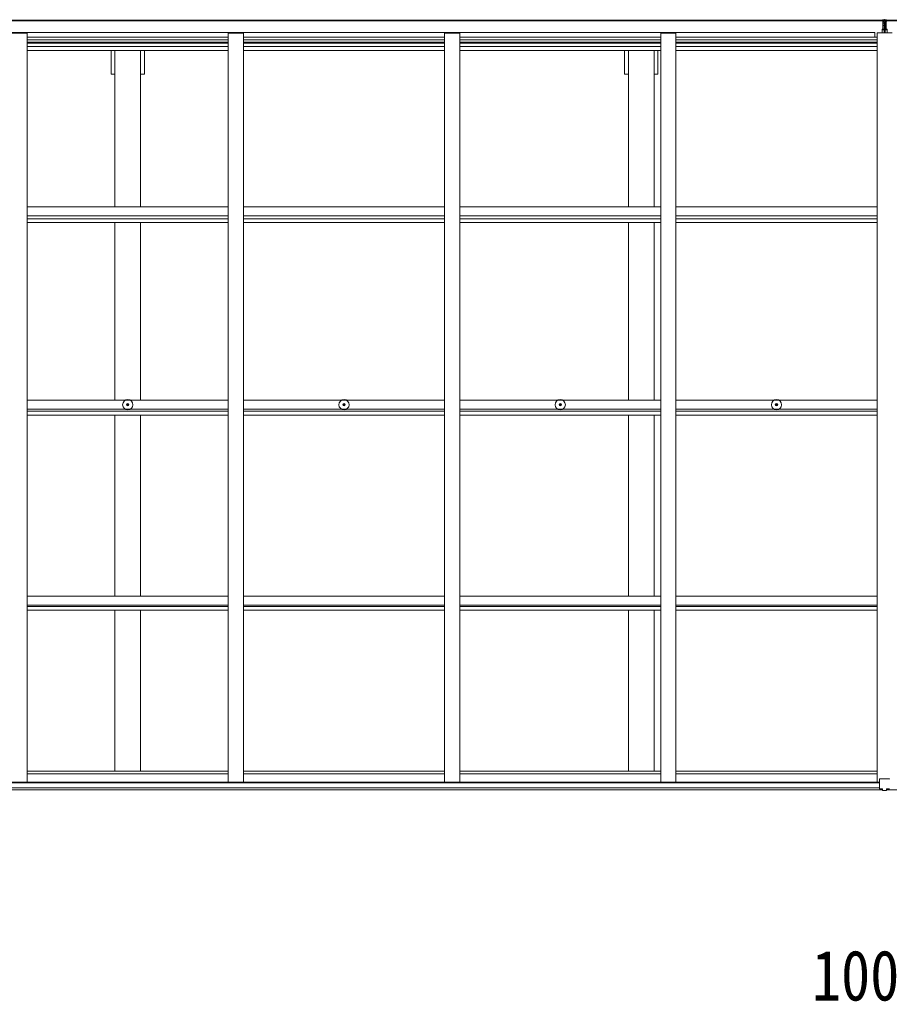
# Model space of a CAD drawing. Units: millimetres at full size, sheet at 1:35; details may follow other scales. Extents: x -9783 to 9892, y -6828 to 6752.
# Drawn here: x -467 to 2413, y 545 to 3795 of the extents above; entities that cross this region are included whole.
import ezdxf
from ezdxf.enums import TextEntityAlignment as Align

# ---------------------------------------------------------------- set-up
doc = ezdxf.new("R2010")
doc.units = ezdxf.units.MM
doc.header["$LTSCALE"] = 35
for name, color, linetype, lineweight in [('0-1_本体', 4, 'Continuous', 9), ('0-2_部品', 7, 'Continuous', 9), ('0-3_ELV2', 7, 'Continuous', 9), ('0-A_寸法', 6, 'Continuous', 9)]:
    doc.layers.add(name, color=color, linetype=linetype, lineweight=lineweight)
doc.styles.add('ＭＳ ゴシック', font='')
doc.styles.get('ＭＳ ゴシック').set_extended_font_data('MS Gothic')

msp = doc.modelspace()

# ---------------------------------------------------------------- linework, layer by layer
at = {"layer": '0-1_本体'}
for p, q in [((-2613.66, 3792.54), (2395.34, 3792.54)), ((-2613.66, 3790.48), (2395.34, 3790.48)), ((7407.34, 3792.54), (2398.34, 3792.54)), ((7407.34, 3790.48), (2398.34, 3790.48)), ((-2582.66, 3752.28), (2364.34, 3752.28)), ((-492.16, 3750.21), (-442.16, 3750.21)), ((-442.16, 1270.33), (-442.16, 3750.21)), ((223.84, 3750.21), (273.84, 3750.21)), ((223.84, 1270.33), (223.84, 3750.21)), ((273.84, 1270.33), (273.84, 3750.21)), ((939.84, 3750.21), (989.84, 3750.21)), ((939.84, 1270.33), (939.84, 3750.21)), ((989.84, 1270.33), (989.84, 3750.21)), ((1655.84, 3750.21), (1705.84, 3750.21)), ((1655.84, 1270.33), (1655.84, 3750.21)), ((1705.84, 1270.33), (1705.84, 3750.21)), ((2364.34, 3737.21), (2364.34, 3752.28)), ((2371.84, 1270.31), (2371.84, 3750.63)), ((2421.84, 3750.63), (2371.84, 3750.63)), ((-442.16, 3737.21), (223.84, 3737.21)), ((-442.16, 3727.84), (223.84, 3727.84)), ((-442.16, 3720.77), (223.84, 3720.77)), ((-442.16, 3716.98), (223.84, 3716.98)), ((-442.16, 3705.64), (223.84, 3705.64)), ((273.84, 3737.21), (939.84, 3737.21)), ((273.84, 3727.84), (939.84, 3727.84)), ((273.84, 3720.77), (939.84, 3720.77)), ((273.84, 3716.98), (939.84, 3716.98)), ((273.84, 3705.64), (939.84, 3705.64)), ((989.84, 3737.21), (1655.84, 3737.21)), ((989.84, 3727.84), (1655.84, 3727.84)), ((989.84, 3720.77), (1655.84, 3720.77)), ((989.84, 3716.98), (1655.84, 3716.98)), ((989.84, 3705.64), (1655.84, 3705.64)), ((1705.84, 3737.21), (2371.84, 3737.21)), ((1705.84, 3727.84), (2371.84, 3727.84)), ((1705.84, 3720.77), (2371.84, 3720.77)), ((1705.84, 3716.98), (2371.84, 3716.98)), ((1705.84, 3705.64), (2371.84, 3705.64)), ((-442.16, 3692.81), (223.84, 3692.81)), ((-151.66, 3174.81), (-151.66, 3692.81)), ((-66.66, 3174.81), (-66.66, 3692.81)), ((-54.16, 3613.82), (-54.16, 3692.81)), ((273.84, 3692.81), (939.84, 3692.81)), ((989.84, 3692.81), (1655.84, 3692.81)), ((1548.34, 3174.81), (1548.34, 3692.81)), ((1633.34, 3174.81), (1633.34, 3692.81)), ((1645.84, 3613.82), (1645.84, 3692.81)), ((1705.84, 3692.81), (2371.84, 3692.81)), ((-54.16, 3613.82), (-66.66, 3613.82)), ((1645.84, 3613.82), (1633.34, 3613.82)), ((-442.16, 3174.81), (223.84, 3174.81)), ((273.84, 3174.81), (939.84, 3174.81)), ((989.84, 3174.81), (1655.84, 3174.81)), ((1705.84, 3174.81), (2371.84, 3174.81)), ((-442.16, 3145.84), (223.84, 3145.84)), ((-442.16, 3135.73), (223.84, 3135.73)), ((-442.16, 3122.87), (223.84, 3122.87)), ((-151.66, 2534.9), (-151.66, 3122.87)), ((-66.66, 2534.9), (-66.66, 3122.87)), ((273.84, 3145.84), (939.84, 3145.84)), ((273.84, 3135.73), (939.84, 3135.73)), ((273.84, 3122.87), (939.84, 3122.87)), ((989.84, 3145.84), (1655.84, 3145.84)), ((989.84, 3135.73), (1655.84, 3135.73)), ((989.84, 3122.87), (1655.84, 3122.87)), ((1548.34, 2534.9), (1548.34, 3122.87)), ((1633.34, 2534.9), (1633.34, 3122.87)), ((1705.84, 3145.84), (2371.84, 3145.84)), ((1705.84, 3135.73), (2371.84, 3135.73)), ((1705.84, 3122.87), (2371.84, 3122.87)), ((-442.16, 2534.9), (223.84, 2534.9)), ((273.84, 2534.9), (939.84, 2534.9)), ((989.84, 2534.9), (1655.84, 2534.9)), ((1705.84, 2534.9), (2371.84, 2534.9)), ((-442.16, 2505.46), (223.84, 2505.46)), ((273.84, 2505.46), (939.84, 2505.46)), ((989.84, 2505.46), (1655.84, 2505.46)), ((1705.84, 2505.46), (2371.84, 2505.46)), ((-442.16, 2498.35), (223.84, 2498.35)), ((-442.16, 2485.37), (223.84, 2485.37)), ((-151.66, 1886.29), (-151.66, 2485.37)), ((-66.66, 1886.29), (-66.66, 2485.37)), ((273.84, 2498.35), (939.84, 2498.35)), ((273.84, 2485.37), (939.84, 2485.37)), ((989.84, 2498.35), (1655.84, 2498.35)), ((989.84, 2485.37), (1655.84, 2485.37)), ((1548.34, 1886.29), (1548.34, 2485.37)), ((1633.34, 1886.29), (1633.34, 2485.37)), ((1705.84, 2498.35), (2371.84, 2498.35)), ((1705.84, 2485.37), (2371.84, 2485.37)), ((-442.16, 1886.29), (223.84, 1886.29)), ((273.84, 1886.29), (939.84, 1886.29)), ((989.84, 1886.29), (1655.84, 1886.29)), ((1705.84, 1886.29), (2371.84, 1886.29)), ((-442.16, 1856.5), (223.84, 1856.5)), ((-442.16, 1852.63), (223.84, 1852.63)), ((273.84, 1856.5), (939.84, 1856.5)), ((273.84, 1852.63), (939.84, 1852.63)), ((989.84, 1856.5), (1655.84, 1856.5)), ((989.84, 1852.63), (1655.84, 1852.63)), ((1705.84, 1856.5), (2371.84, 1856.5)), ((1705.84, 1852.63), (2371.84, 1852.63)), ((-442.16, 1839.61), (223.84, 1839.61)), ((-151.66, 1307.57), (-151.66, 1839.61)), ((-66.66, 1307.57), (-66.66, 1839.61)), ((273.84, 1839.61), (939.84, 1839.61)), ((989.84, 1839.61), (1655.84, 1839.61)), ((1548.34, 1307.57), (1548.34, 1839.61)), ((1633.34, 1307.57), (1633.34, 1839.61)), ((1705.84, 1839.61), (2371.84, 1839.61)), ((-442.16, 1307.57), (223.84, 1307.57)), ((273.84, 1307.57), (939.84, 1307.57)), ((989.84, 1307.57), (1655.84, 1307.57)), ((1705.84, 1307.57), (2371.84, 1307.57)), ((-2599.21, 1270.33), (2380.88, 1270.33)), ((-2598.66, 1267.97), (2380.34, 1267.97)), ((-442.16, 1298.44), (223.84, 1298.44)), ((273.84, 1298.44), (939.84, 1298.44)), ((989.84, 1298.44), (1655.84, 1298.44)), ((1705.84, 1298.44), (2371.84, 1298.44)), ((-2608.66, 1244.88), (2390.34, 1244.88)), ((-2598.66, 1252.32), (2380.34, 1252.32)), ((7402.34, 1244.88), (2403.34, 1244.88))]:
    msp.add_line(p, q, dxfattribs=at)
for points in [[(-151.66, 3613.82), (-164.16, 3613.82), (-164.16, 3692.81)], [(1548.34, 3613.82), (1535.84, 3613.82), (1535.84, 3692.81)]]:
    msp.add_lwpolyline(points, dxfattribs=at)
at = {"layer": '0-2_部品'}
for p, q in [((-111.41, 2520.69), (-110.3, 2520.71)), ((-111.41, 2519.69), (-110.3, 2519.67)), ((-110.3, 2520.71), (-109.78, 2520.81)), ((-110.3, 2519.67), (-109.78, 2519.57)), ((-109.68, 2521.33), (-109.78, 2520.81)), ((-109.68, 2519.05), (-109.78, 2519.57)), ((-109.66, 2522.43), (-109.68, 2521.33)), ((-109.66, 2517.94), (-109.68, 2519.05)), ((-108.66, 2522.43), (-108.64, 2521.33)), ((-108.66, 2517.94), (-108.64, 2519.05)), ((-108.64, 2521.33), (-108.54, 2520.81)), ((-108.64, 2519.05), (-108.54, 2519.57)), ((-108.03, 2520.71), (-108.54, 2520.81)), ((-108.03, 2519.67), (-108.54, 2519.57)), ((-106.92, 2520.69), (-108.03, 2520.71)), ((-106.92, 2519.69), (-108.03, 2519.67)), ((604.59, 2520.69), (605.7, 2520.71)), ((604.59, 2519.69), (605.7, 2519.67)), ((605.7, 2520.71), (606.22, 2520.81)), ((605.7, 2519.67), (606.22, 2519.57)), ((606.32, 2521.33), (606.22, 2520.81)), ((606.32, 2519.05), (606.22, 2519.57)), ((606.34, 2522.43), (606.32, 2521.33)), ((606.34, 2517.94), (606.32, 2519.05)), ((607.34, 2522.43), (607.36, 2521.33)), ((607.34, 2517.94), (607.36, 2519.05)), ((607.36, 2521.33), (607.46, 2520.81)), ((607.36, 2519.05), (607.46, 2519.57)), ((607.97, 2520.71), (607.46, 2520.81)), ((607.97, 2519.67), (607.46, 2519.57)), ((609.08, 2520.69), (607.97, 2520.71)), ((609.08, 2519.69), (607.97, 2519.67)), ((1320.59, 2520.69), (1321.7, 2520.71)), ((1320.59, 2519.69), (1321.7, 2519.67)), ((1321.7, 2520.71), (1322.22, 2520.81)), ((1321.7, 2519.67), (1322.22, 2519.57)), ((1322.32, 2521.33), (1322.22, 2520.81)), ((1322.32, 2519.05), (1322.22, 2519.57)), ((1322.34, 2522.43), (1322.32, 2521.33)), ((1322.34, 2517.94), (1322.32, 2519.05)), ((1323.34, 2522.43), (1323.36, 2521.33)), ((1323.34, 2517.94), (1323.36, 2519.05)), ((1323.36, 2521.33), (1323.46, 2520.81)), ((1323.36, 2519.05), (1323.46, 2519.57)), ((1323.97, 2520.71), (1323.46, 2520.81)), ((1323.97, 2519.67), (1323.46, 2519.57)), ((1325.08, 2520.69), (1323.97, 2520.71)), ((1325.08, 2519.69), (1323.97, 2519.67)), ((2036.59, 2520.69), (2037.7, 2520.71)), ((2036.59, 2519.69), (2037.7, 2519.67)), ((2037.7, 2520.71), (2038.22, 2520.81)), ((2037.7, 2519.67), (2038.22, 2519.57)), ((2038.32, 2521.33), (2038.22, 2520.81)), ((2038.32, 2519.05), (2038.22, 2519.57)), ((2038.34, 2522.43), (2038.32, 2521.33)), ((2038.34, 2517.94), (2038.32, 2519.05)), ((2039.34, 2522.43), (2039.36, 2521.33)), ((2039.34, 2517.94), (2039.36, 2519.05)), ((2039.36, 2521.33), (2039.46, 2520.81)), ((2039.36, 2519.05), (2039.46, 2519.57)), ((2039.97, 2520.71), (2039.46, 2520.81)), ((2039.97, 2519.67), (2039.46, 2519.57)), ((2041.08, 2520.69), (2039.97, 2520.71)), ((2041.08, 2519.69), (2039.97, 2519.67))]:
    msp.add_line(p, q, dxfattribs=at)
for centre, radius in [((-109.16, 2520.19), 17), ((606.84, 2520.19), 17), ((1322.84, 2520.19), 17), ((2038.84, 2520.19), 17), ((-109.16, 2520.19), 4), ((606.84, 2520.19), 4), ((1322.84, 2520.19), 4), ((2038.84, 2520.19), 4)]:
    msp.add_circle(centre, radius, dxfattribs=at)
for centre, start, end in [((-109.16, 2520.19), 167.44414, 192.55586), ((-109.16, 2520.19), 77.44414, 102.55586), ((-109.16, 2520.19), 257.44414, 282.55586), ((-109.16, 2520.19), 347.44414, 12.55586), ((606.84, 2520.19), 167.44414, 192.55586), ((606.84, 2520.19), 77.44414, 102.55586), ((606.84, 2520.19), 257.44414, 282.55586), ((606.84, 2520.19), 347.44414, 12.55586), ((1322.84, 2520.19), 167.44414, 192.55586), ((1322.84, 2520.19), 77.44414, 102.55586), ((1322.84, 2520.19), 257.44414, 282.55586), ((1322.84, 2520.19), 347.44414, 12.55586), ((2038.84, 2520.19), 167.44414, 192.55586), ((2038.84, 2520.19), 77.44414, 102.55586), ((2038.84, 2520.19), 257.44414, 282.55586), ((2038.84, 2520.19), 347.44414, 12.55586)]:
    msp.add_arc(centre, 2.3, start, end, dxfattribs=at)
at = {"layer": '0-3_ELV2'}
for p, q in [((2390.34, 3794.46), (2395.18, 3794.75)), ((2390.34, 3791.45), (2390.34, 3794.46)), ((2395.34, 3791.76), (2390.34, 3791.45)), ((2390.34, 3789.96), (2390.34, 3791.45)), ((2391.34, 3788.96), (2395.34, 3788.96)), ((2391.34, 3787.13), (2391.34, 3788.96)), ((2391.34, 3787.13), (2395.34, 3787.06)), ((2391.34, 3783.52), (2391.34, 3787.13)), ((2391.34, 3783.52), (2395.34, 3783.46)), ((2391.34, 3775.29), (2391.34, 3783.52)), ((2391.34, 3775.29), (2395.34, 3775.25)), ((2391.34, 3763.42), (2391.34, 3775.29)), ((2395.18, 3794.75), (2396.84, 3794.85)), ((2396.84, 3791.85), (2395.34, 3791.76)), ((2395.34, 3788.96), (2395.34, 3791.76)), ((2395.34, 3788.96), (2395.34, 3778.24)), ((2395.34, 3778.24), (2398.34, 3778.24)), ((2395.34, 3771.17), (2395.34, 3778.24)), ((2395.34, 3771.17), (2398.34, 3771.17)), ((2395.34, 3761.53), (2395.34, 3771.17)), ((2396.84, 3794.85), (2396.84, 3791.85)), ((2403.34, 3791.45), (2396.84, 3791.85)), ((2398.34, 3788.96), (2402.34, 3788.96)), ((2398.34, 3788.96), (2398.34, 3778.24)), ((2398.34, 3787.06), (2402.34, 3787.06)), ((2398.34, 3771.17), (2398.34, 3778.24)), ((2398.34, 3761.53), (2398.34, 3771.17)), ((2402.34, 3787.06), (2402.34, 3788.96)), ((2402.34, 3763.42), (2402.34, 3775.25)), ((2403.34, 3789.96), (2403.34, 3791.45)), ((2388.34, 3763.4), (2395.34, 3763.46)), ((2388.34, 3762.02), (2395.34, 3761.96)), ((2388.34, 3750.63), (2388.34, 3761.52)), ((2395.34, 3761.53), (2398.34, 3761.53)), ((2395.34, 3754.46), (2395.34, 3761.53)), ((2395.34, 3754.46), (2398.34, 3754.46)), ((2395.34, 3754.46), (2395.34, 3750.63)), ((2405.34, 3762.9), (2398.34, 3762.96)), ((2398.34, 3754.46), (2398.34, 3761.53)), ((2398.34, 3754.46), (2398.34, 3750.63)), ((2405.34, 3762.02), (2405.34, 3762.9)), ((2405.34, 3750.63), (2405.34, 3761.52)), ((2380.34, 1248.85), (2380.34, 1281.17)), ((2412.34, 1282.17), (2381.34, 1282.17)), ((2380.34, 1248.85), (2380.34, 1248.82)), ((2390.34, 1248.08), (2381.34, 1248.14)), ((2403.34, 1248.08), (2412.34, 1248.14))]:
    msp.add_line(p, q, dxfattribs=at)
for points in [[(2396.84, 3794.85), (2403.34, 3794.46), (2403.34, 3791.45)], [(2398.34, 3783.46), (2402.34, 3783.46), (2402.34, 3787.06)], [(2398.34, 3775.25), (2402.34, 3775.25), (2402.34, 3783.46)], [(2395.34, 3762.96), (2388.34, 3762.9), (2388.34, 3763.4)], [(2395.34, 3761.46), (2388.34, 3761.52), (2388.34, 3762.02), (2388.34, 3762.9)], [(2398.34, 3763.46), (2405.34, 3763.4), (2405.34, 3762.9)], [(2398.34, 3761.96), (2405.34, 3762.02), (2405.34, 3761.52), (2398.34, 3761.46)], [(2396.84, 1242.66), (2390.34, 1243.05), (2390.34, 1248.08)], [(2396.84, 1242.66), (2403.34, 1243.05), (2403.34, 1248.08)]]:
    msp.add_lwpolyline(points, dxfattribs=at)
for centre, start, end in [((2391.34, 3789.96), 180, 270), ((2402.34, 3789.96), 270, 0), ((2381.34, 1281.17), 90, 180), ((2412.34, 1281.17), 0, 90)]:
    msp.add_arc(centre, 1, start, end, dxfattribs=at)
for centre, major_axis, ratio, start_param, end_param in [((2395.36, 3791.76), (0.18, -2.99), 0.008711, 3.1415927, 4.7113235), ((2223.47, 3781.24), (171.87, 10.52), 0.017422, 6.2821194, 6.2831848), ((2381.34, 1248.85), (1, -0.012), 0.707053, 3.2044821, 4.7211143), ((2412.34, 1248.85), (-1, -0.012), 0.707053, 1.562071, 3.0787032)]:
    msp.add_ellipse(centre, major_axis=major_axis, ratio=ratio, start_param=start_param, end_param=end_param, dxfattribs=at)

# ---------------------------------------------------------------- texts
at = {"layer": '0-A_寸法', "color": 7, "style": 'ＭＳ ゴシック', "width": 0.85}
msp.add_text('10064', height=166.8, dxfattribs=at).set_placement((2156.21, 497.78), align=Align.BOTTOM_LEFT)

doc.saveas('drawing.dxf')
